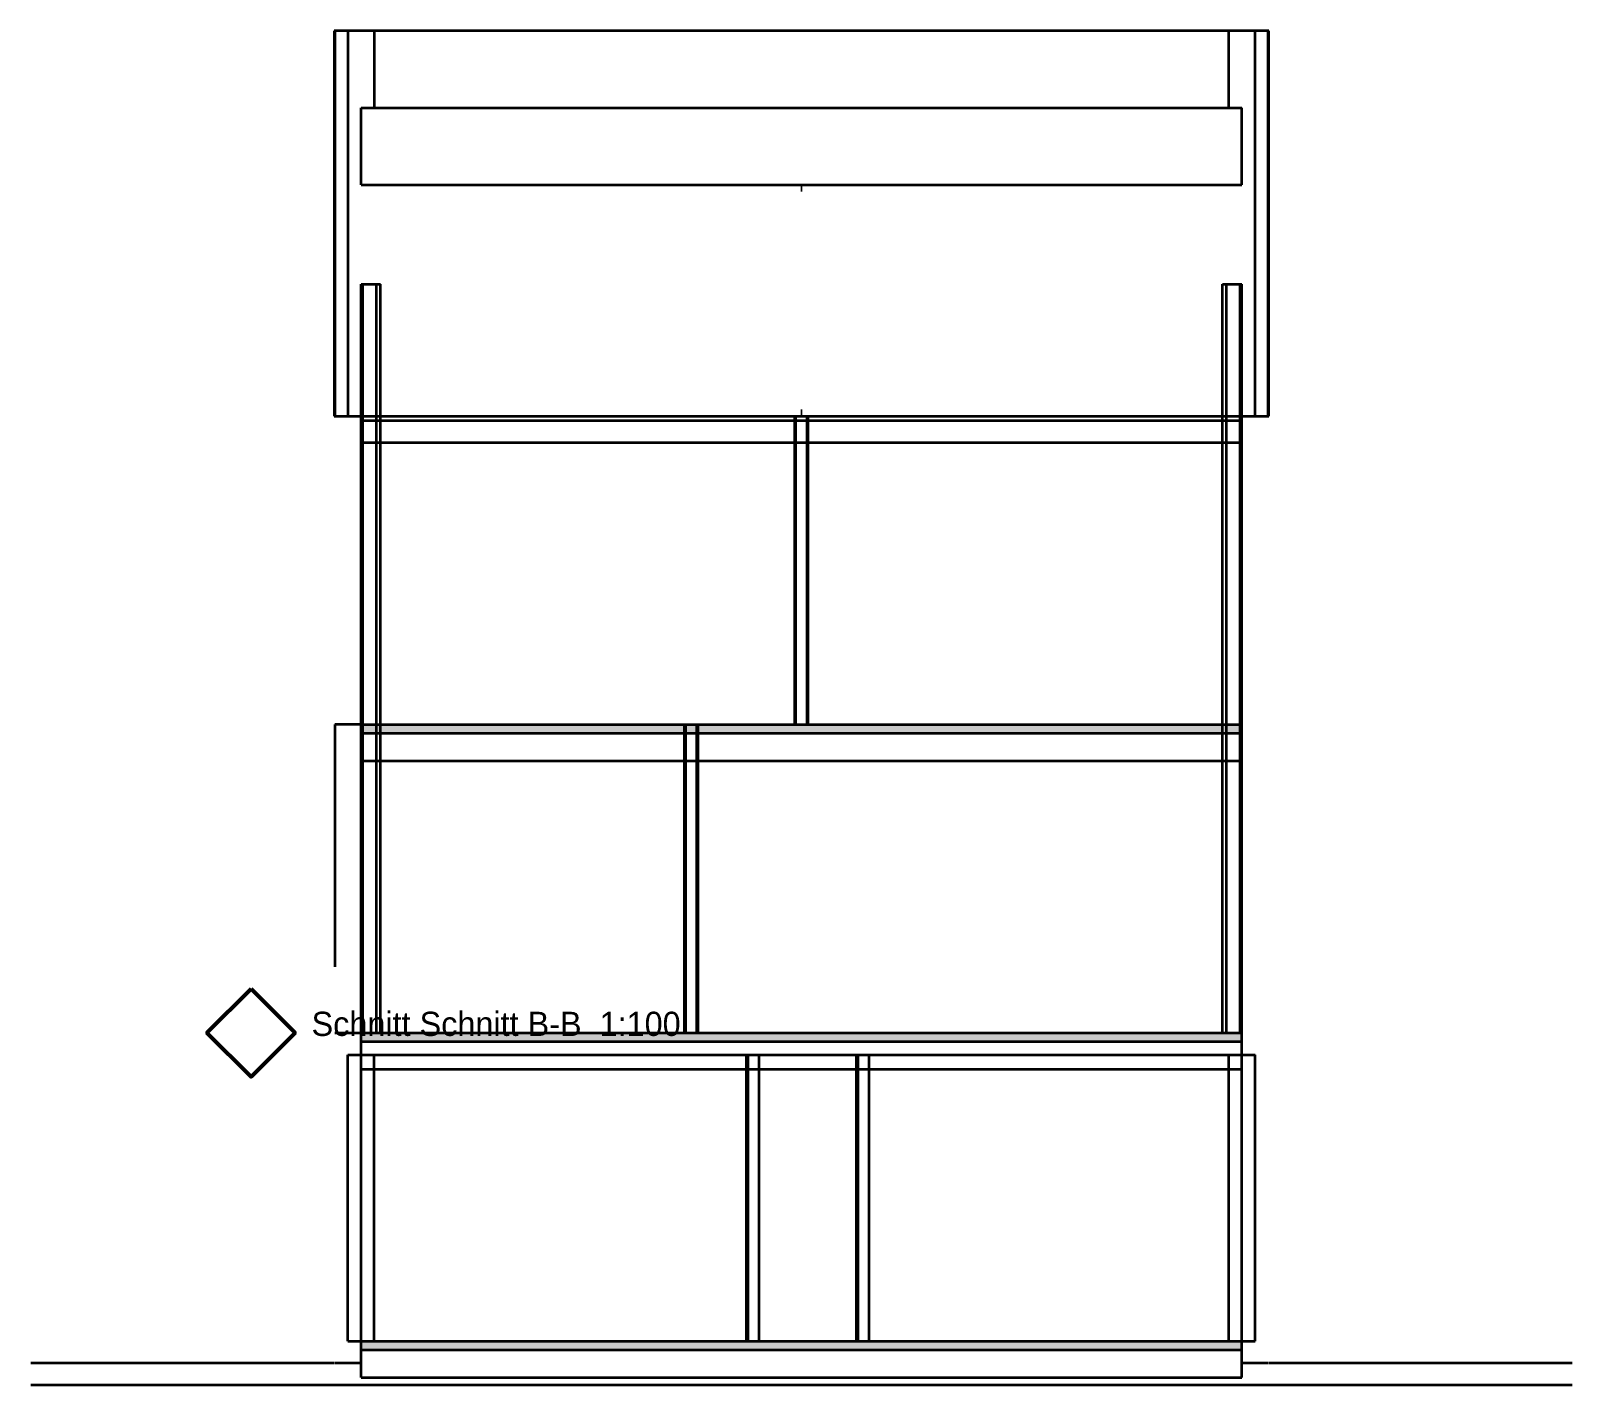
# Model space of a CAD drawing. Extents: x -3 to 49, y -3.2 to 41.2.
# Drawn here: x 34 to 48, y -3.2 to 9.1 of the extents above; entities that cross this region are included whole.
import ezdxf

# ---------------------------------------------------------------- set-up
doc = ezdxf.new("R2010")
doc.units = 0
doc.header["$MEASUREMENT"] = 0
for name, color, linetype in [('AEC_OPENING_SECTION', 7, 'Continuous'), ('AEC_SECTION_CUT', 7, 'Continuous'), ('AEC_SECTION_HATCH', 7, 'Continuous'), ('AEC_WALL_CONTOUR', 7, 'Continuous')]:
    doc.layers.add(name, color=color, linetype=linetype)

msp = doc.modelspace()

# ---------------------------------------------------------------- hatches: boundary and pattern name
at = {"layer": 'AEC_SECTION_HATCH', "lineweight": 18}
h = msp.add_hatch(dxfattribs=at)
h.set_pattern_fill('ANSI31', color=256, style=0)
h.set_pattern_definition([])
h.paths.add_polyline_path([(37, 7.7), (45, 7.7), (45, 8.4), (37, 8.4)])
h = msp.add_hatch(dxfattribs=at)
h.set_pattern_fill('ANSI31', color=256, style=0)
h.set_pattern_definition([])
h.paths.add_polyline_path([(37, 5.6), (37.015, 5.6), (37.015, 6.8), (37, 6.8)])
h = msp.add_hatch(dxfattribs=at)
h.set_pattern_fill('ANSI31', color=256, style=0)
h.set_pattern_definition([])
h.paths.add_polyline_path([(37, 5.6), (37.14, 5.6), (37.14, 6.8), (37, 6.8)])
at = {"layer": 'AEC_SECTION_HATCH', "lineweight": 18, "true_color": 0xff0000}
h = msp.add_hatch(dxfattribs=at)
h.set_pattern_fill('ANSI31', color=1, scale=0.02, style=0)
h.set_pattern_definition([])
h.paths.add_polyline_path([(37, 5.6), (37.175, 5.6), (37.175, 6.8), (37, 6.8)])
at = {"layer": 'AEC_SECTION_HATCH', "lineweight": 18, "true_color": 0x808080}
h = msp.add_hatch(dxfattribs=at)
h.set_pattern_fill('AR-SAND', color=8, scale=0.0005, style=0)
h.set_pattern_definition([])
h.paths.add_polyline_path([(37, 5.6), (37.015, 5.6), (37.015, 6.8), (37, 6.8)])
at = {"layer": 'AEC_SECTION_HATCH', "lineweight": 18, "true_color": 0xff0000}
h = msp.add_hatch(dxfattribs=at)
h.set_pattern_fill('ANSI31', color=1, scale=0.02, style=0)
h.set_pattern_definition([])
h.paths.add_polyline_path([(44.825, 5.6), (45, 5.6), (45, 6.8), (44.825, 6.8)])
at = {"layer": 'AEC_SECTION_HATCH', "lineweight": 18}
h = msp.add_hatch(dxfattribs=at)
h.set_pattern_fill('ANSI31', color=256, style=0)
h.set_pattern_definition([])
h.paths.add_polyline_path([(44.86, 5.6), (45, 5.6), (45, 6.8), (44.86, 6.8)])
h = msp.add_hatch(dxfattribs=at)
h.set_pattern_fill('ANSI31', color=256, style=0)
h.set_pattern_definition([])
h.paths.add_polyline_path([(44.985, 5.6), (45, 5.6), (45, 6.8), (44.985, 6.8)])
at = {"layer": 'AEC_SECTION_HATCH', "lineweight": 18, "true_color": 0x808080}
h = msp.add_hatch(dxfattribs=at)
h.set_pattern_fill('AR-SAND', color=8, scale=0.0005, style=0)
h.set_pattern_definition([])
h.paths.add_polyline_path([(44.985, 5.6), (45, 5.6), (45, 6.8), (44.985, 6.8)])
at = {"layer": 'AEC_SECTION_HATCH', "lineweight": 18}
h = msp.add_hatch(dxfattribs=at)
h.set_pattern_fill('ANSI31', color=256, style=0)
h.set_pattern_definition([])
h.paths.add_polyline_path([(37, 2.8), (37.015, 2.8), (37.015, 5.6), (37, 5.6)])
h = msp.add_hatch(dxfattribs=at)
h.set_pattern_fill('ANSI31', color=256, style=0)
h.set_pattern_definition([])
h.paths.add_polyline_path([(37, 2.8), (37.14, 2.8), (37.14, 5.6), (37, 5.6)])
at = {"layer": 'AEC_SECTION_HATCH', "lineweight": 18, "true_color": 0xff0000}
h = msp.add_hatch(dxfattribs=at)
h.set_pattern_fill('ANSI31', color=1, scale=0.02, style=0)
h.set_pattern_definition([])
h.paths.add_polyline_path([(37, 2.8), (37.175, 2.8), (37.175, 5.6), (37, 5.6)])
at = {"layer": 'AEC_SECTION_HATCH', "lineweight": 18, "true_color": 0x808080}
h = msp.add_hatch(dxfattribs=at)
h.set_pattern_fill('AR-SAND', color=8, scale=0.0005, style=0)
h.set_pattern_definition([])
h.paths.add_polyline_path([(37, 2.8), (37.015, 2.8), (37.015, 5.6), (37, 5.6)])
at = {"layer": 'AEC_SECTION_HATCH', "lineweight": 18, "true_color": 0xff0000}
h = msp.add_hatch(dxfattribs=at)
h.set_pattern_fill('ANSI31', color=1, scale=0.02, style=0)
h.set_pattern_definition([])
h.paths.add_polyline_path([(37, 2.8), (45, 2.8), (45, 5.6), (37, 5.6)])
at = {"layer": 'AEC_SECTION_HATCH', "lineweight": 18}
h = msp.add_hatch(dxfattribs=at)
h.set_pattern_fill('AR-CONC', color=256, style=0)
h.set_pattern_definition([])
h.paths.add_polyline_path([(37, 5.56), (45, 5.56), (45, 5.6), (37, 5.6)])
h = msp.add_hatch(dxfattribs=at)
h.set_pattern_fill('AR-CONC', color=256, style=0)
h.set_pattern_definition([])
h.paths.add_polyline_path([(37, 5.36), (45, 5.36), (45, 5.56), (37, 5.56)])
h = msp.add_hatch(dxfattribs=at)
h.set_pattern_fill('ANSI31', color=256, style=0)
h.set_pattern_definition([])
h.paths.add_polyline_path([(40.938, 2.8), (40.95, 2.8), (40.95, 5.6), (40.938, 5.6)])
h = msp.add_hatch(dxfattribs=at)
h.set_pattern_fill('ANSI31', color=256, style=0)
h.set_pattern_definition([])
h.paths.add_polyline_path([(40.938, 2.8), (40.95, 2.8), (40.95, 5.6), (40.938, 5.6)])
h = msp.add_hatch(dxfattribs=at)
h.set_pattern_fill('ANSI31', color=256, style=0)
h.set_pattern_definition([])
h.paths.add_polyline_path([(40.95, 2.8), (41.05, 2.8), (41.05, 5.6), (40.95, 5.6)])
h = msp.add_hatch(dxfattribs=at)
h.set_pattern_fill('ANSI31', color=256, style=0)
h.set_pattern_definition([])
h.paths.add_polyline_path([(40.95, 2.8), (41.05, 2.8), (41.05, 5.6), (40.95, 5.6)])
h = msp.add_hatch(dxfattribs=at)
h.set_pattern_fill('ANSI31', color=256, style=0)
h.set_pattern_definition([])
h.paths.add_polyline_path([(41.05, 2.8), (41.062, 2.8), (41.062, 5.6), (41.05, 5.6)])
h = msp.add_hatch(dxfattribs=at)
h.set_pattern_fill('ANSI31', color=256, style=0)
h.set_pattern_definition([])
h.paths.add_polyline_path([(41.05, 2.8), (41.062, 2.8), (41.062, 5.6), (41.05, 5.6)])
at = {"layer": 'AEC_SECTION_HATCH', "lineweight": 18, "true_color": 0xff0000}
h = msp.add_hatch(dxfattribs=at)
h.set_pattern_fill('ANSI31', color=1, scale=0.02, style=0)
h.set_pattern_definition([])
h.paths.add_polyline_path([(44.825, 2.8), (45, 2.8), (45, 5.6), (44.825, 5.6)])
at = {"layer": 'AEC_SECTION_HATCH', "lineweight": 18}
h = msp.add_hatch(dxfattribs=at)
h.set_pattern_fill('ANSI31', color=256, style=0)
h.set_pattern_definition([])
h.paths.add_polyline_path([(44.86, 2.8), (45, 2.8), (45, 5.6), (44.86, 5.6)])
h = msp.add_hatch(dxfattribs=at)
h.set_pattern_fill('ANSI31', color=256, style=0)
h.set_pattern_definition([])
h.paths.add_polyline_path([(44.985, 2.8), (45, 2.8), (45, 5.6), (44.985, 5.6)])
at = {"layer": 'AEC_SECTION_HATCH', "lineweight": 18, "true_color": 0x808080}
h = msp.add_hatch(dxfattribs=at)
h.set_pattern_fill('AR-SAND', color=8, scale=0.0005, style=0)
h.set_pattern_definition([])
h.paths.add_polyline_path([(44.985, 2.8), (45, 2.8), (45, 5.6), (44.985, 5.6)])
at = {"layer": 'AEC_SECTION_HATCH', "lineweight": 18}
h = msp.add_hatch(dxfattribs=at)
h.set_pattern_fill('ANSI31', color=256, style=0)
h.set_pattern_definition([])
h.paths.add_polyline_path([(37, 0), (37.015, 0), (37.015, 2.8), (37, 2.8)])
h = msp.add_hatch(dxfattribs=at)
h.set_pattern_fill('ANSI31', color=256, style=0)
h.set_pattern_definition([])
h.paths.add_polyline_path([(37, 0), (37.14, 0), (37.14, 2.8), (37, 2.8)])
at = {"layer": 'AEC_SECTION_HATCH', "lineweight": 18, "true_color": 0xff0000}
h = msp.add_hatch(dxfattribs=at)
h.set_pattern_fill('ANSI31', color=1, scale=0.02, style=0)
h.set_pattern_definition([])
h.paths.add_polyline_path([(37, 0), (37.175, 0), (37.175, 2.8), (37, 2.8)])
at = {"layer": 'AEC_SECTION_HATCH', "lineweight": 18, "true_color": 0x808080}
h = msp.add_hatch(dxfattribs=at)
h.set_pattern_fill('AR-SAND', color=8, scale=0.0005, style=0)
h.set_pattern_definition([])
h.paths.add_polyline_path([(37, 0), (37.015, 0), (37.015, 2.8), (37, 2.8)])
at = {"layer": 'AEC_SECTION_HATCH', "lineweight": 18, "true_color": 0xff0000}
h = msp.add_hatch(dxfattribs=at)
h.set_pattern_fill('ANSI31', color=1, scale=0.02, style=0)
h.set_pattern_definition([])
h.paths.add_polyline_path([(37, 0), (45, 0), (45, 2.8), (37, 2.8)])
at = {"layer": 'AEC_SECTION_HATCH', "lineweight": 18, "true_color": 0x808080}
for points in [[(37, 2.72), (45, 2.72), (45, 2.8), (37, 2.8)], [(37, -0.08), (45, -0.08), (45, 0), (37, 0)], [(37, -2.88), (45, -2.88), (45, -2.8), (37, -2.8)]]:
    msp.add_hatch(color=8, dxfattribs=at).paths.add_polyline_path(points)
at = {"layer": 'AEC_SECTION_HATCH', "lineweight": 18, "true_color": 0xff0000}
h = msp.add_hatch(dxfattribs=at)
h.set_pattern_fill('ANSI34', color=1, scale=0.02, style=0)
h.set_pattern_definition([])
h.paths.add_polyline_path([(37, 2.47), (45, 2.47), (45, 2.72), (37, 2.72)])
at = {"layer": 'AEC_SECTION_HATCH', "lineweight": 18}
h = msp.add_hatch(dxfattribs=at)
h.set_pattern_fill('ANSI31', color=256, style=0)
h.set_pattern_definition([])
h.paths.add_polyline_path([(39.938, 0), (39.95, 0), (39.95, 2.8), (39.938, 2.8)])
h = msp.add_hatch(dxfattribs=at)
h.set_pattern_fill('ANSI31', color=256, style=0)
h.set_pattern_definition([])
h.paths.add_polyline_path([(39.95, 0), (40.05, 0), (40.05, 2.8), (39.95, 2.8)])
h = msp.add_hatch(dxfattribs=at)
h.set_pattern_fill('ANSI31', color=256, style=0)
h.set_pattern_definition([])
h.paths.add_polyline_path([(40.05, 0), (40.062, 0), (40.062, 2.8), (40.05, 2.8)])
at = {"layer": 'AEC_SECTION_HATCH', "lineweight": 18, "true_color": 0xff0000}
h = msp.add_hatch(dxfattribs=at)
h.set_pattern_fill('ANSI31', color=1, scale=0.02, style=0)
h.set_pattern_definition([])
h.paths.add_polyline_path([(44.825, 0), (45, 0), (45, 2.8), (44.825, 2.8)])
at = {"layer": 'AEC_SECTION_HATCH', "lineweight": 18}
h = msp.add_hatch(dxfattribs=at)
h.set_pattern_fill('ANSI31', color=256, style=0)
h.set_pattern_definition([])
h.paths.add_polyline_path([(44.86, 0), (45, 0), (45, 2.8), (44.86, 2.8)])
h = msp.add_hatch(dxfattribs=at)
h.set_pattern_fill('ANSI31', color=256, style=0)
h.set_pattern_definition([])
h.paths.add_polyline_path([(44.985, 0), (45, 0), (45, 2.8), (44.985, 2.8)])
at = {"layer": 'AEC_SECTION_HATCH', "lineweight": 18, "true_color": 0x808080}
h = msp.add_hatch(dxfattribs=at)
h.set_pattern_fill('AR-SAND', color=8, scale=0.0005, style=0)
h.set_pattern_definition([])
h.paths.add_polyline_path([(44.985, 0), (45, 0), (45, 2.8), (44.985, 2.8)])
at = {"layer": 'AEC_SECTION_HATCH', "lineweight": 18}
h = msp.add_hatch(dxfattribs=at)
h.set_pattern_fill('ANSI37', color=256, scale=0.001, style=0)
h.set_pattern_definition([])
h.paths.add_polyline_path([(36.755, -3.05), (36.76, -3.05), (36.76, 0.6), (36.755, 0.6)])
h = msp.add_hatch(dxfattribs=at)
h.set_pattern_fill('ANSI37', color=256, scale=0.001, style=0)
h.set_pattern_definition([])
h.paths.add_polyline_path([(45.24, -3.05), (45.245, -3.05), (45.245, 0.6), (45.24, 0.6)])
at = {"layer": 'AEC_SECTION_HATCH', "lineweight": 18, "true_color": 0xff0000}
h = msp.add_hatch(dxfattribs=at)
h.set_pattern_fill('ANSI34', color=1, scale=0.02, style=0)
h.set_pattern_definition([])
h.paths.add_polyline_path([(37, -0.33), (45, -0.33), (45, -0.08), (37, -0.08)])
h = msp.add_hatch(dxfattribs=at)
h.set_pattern_fill('ANSI37', color=1, scale=0.001, style=0)
h.set_pattern_definition([])
h.paths.add_polyline_path([(36.88, -2.8), (37.12, -2.8), (37.12, -0.2), (36.88, -0.2)])
h = msp.add_hatch(dxfattribs=at)
h.set_pattern_fill('ANSI31', color=1, scale=0.02, style=0)
h.set_pattern_definition([])
h.paths.add_polyline_path([(37, -2.8), (45, -2.8), (45, -0.2), (37, -0.2)])
at = {"layer": 'AEC_SECTION_HATCH', "lineweight": 18, "true_color": 0x808080}
h = msp.add_hatch(dxfattribs=at)
h.set_pattern_fill('ANSI37', color=8, scale=0.001, style=0)
h.set_pattern_definition([])
h.paths.add_polyline_path([(37.12, -2.8), (37.13, -2.8), (37.13, -0.2), (37.12, -0.2)])
h = msp.add_hatch(dxfattribs=at)
h.set_pattern_fill('DOTS', color=8, scale=0.002, style=0)
h.set_pattern_definition([])
h.paths.add_polyline_path([(40.5, -2.8), (40.515, -2.8), (40.515, -0.2), (40.5, -0.2)])
at = {"layer": 'AEC_SECTION_HATCH', "lineweight": 18, "true_color": 0xff0000}
h = msp.add_hatch(dxfattribs=at)
h.set_pattern_fill('ANSI31', color=1, scale=0.02, style=0)
h.set_pattern_definition([])
h.paths.add_polyline_path([(40.5, -2.8), (40.615, -2.8), (40.615, -0.2), (40.5, -0.2)])
at = {"layer": 'AEC_SECTION_HATCH', "lineweight": 18, "true_color": 0x808080}
h = msp.add_hatch(dxfattribs=at)
h.set_pattern_fill('DOTS', color=8, scale=0.002, style=0)
h.set_pattern_definition([])
h.paths.add_polyline_path([(40.5, -2.8), (40.515, -2.8), (40.515, -0.2), (40.5, -0.2)])
h = msp.add_hatch(dxfattribs=at)
h.set_pattern_fill('DOTS', color=8, scale=0.002, style=0)
h.set_pattern_definition([])
h.paths.add_polyline_path([(41.5, -2.8), (41.515, -2.8), (41.515, -0.2), (41.5, -0.2)])
at = {"layer": 'AEC_SECTION_HATCH', "lineweight": 18, "true_color": 0xff0000}
h = msp.add_hatch(dxfattribs=at)
h.set_pattern_fill('ANSI31', color=1, scale=0.02, style=0)
h.set_pattern_definition([])
h.paths.add_polyline_path([(41.5, -2.8), (41.615, -2.8), (41.615, -0.2), (41.5, -0.2)])
at = {"layer": 'AEC_SECTION_HATCH', "lineweight": 18, "true_color": 0x808080}
h = msp.add_hatch(dxfattribs=at)
h.set_pattern_fill('DOTS', color=8, scale=0.002, style=0)
h.set_pattern_definition([])
h.paths.add_polyline_path([(41.5, -2.8), (41.515, -2.8), (41.515, -0.2), (41.5, -0.2)])
h = msp.add_hatch(dxfattribs=at)
h.set_pattern_fill('ANSI37', color=8, scale=0.001, style=0)
h.set_pattern_definition([])
h.paths.add_polyline_path([(44.87, -2.8), (44.88, -2.8), (44.88, -0.2), (44.87, -0.2)])
at = {"layer": 'AEC_SECTION_HATCH', "lineweight": 18, "true_color": 0xff0000}
h = msp.add_hatch(dxfattribs=at)
h.set_pattern_fill('ANSI37', color=1, scale=0.001, style=0)
h.set_pattern_definition([])
h.paths.add_polyline_path([(44.88, -2.8), (45.12, -2.8), (45.12, -0.2), (44.88, -0.2)])
h = msp.add_hatch(dxfattribs=at)
h.set_pattern_fill('ANSI34', color=1, scale=0.02, style=0)
h.set_pattern_definition([])
h.paths.add_polyline_path([(37, -3.13), (45, -3.13), (45, -2.88), (37, -2.88)])
at = {"layer": 'AEC_SECTION_HATCH', "lineweight": 18}
h = msp.add_hatch(dxfattribs=at)
h.set_pattern_fill('AR-CONC', color=256, style=0)
h.set_pattern_definition([])
h.paths.add_polyline_path([(36.755, -3.13), (34, -3.13), (34, -3), (36.755, -3)])
h = msp.add_hatch(dxfattribs=at)
h.set_pattern_fill('AR-CONC', color=256, style=0)
h.set_pattern_definition([])
h.paths.add_polyline_path([(36.76, -3.05), (36.76, -3.13), (36.755, -3.13), (36.755, -3.05)])
h = msp.add_hatch(dxfattribs=at)
h.set_pattern_fill('AR-CONC', color=256, style=0)
h.set_pattern_definition([])
h.paths.add_polyline_path([(36.88, -3.05), (36.76, -3.05), (36.76, -3), (36.88, -3)])
h = msp.add_hatch(dxfattribs=at)
h.set_pattern_fill('AR-CONC', color=256, style=0)
h.set_pattern_definition([])
h.paths.add_polyline_path([(36.76, -3.13), (36.76, -3.05), (36.88, -3.05), (36.88, -3.13)])
h = msp.add_hatch(dxfattribs=at)
h.set_pattern_fill('AR-CONC', color=256, style=0)
h.set_pattern_definition([])
h.paths.add_polyline_path([(37, -3.05), (36.88, -3.05), (36.88, -3), (37, -3)])
h = msp.add_hatch(dxfattribs=at)
h.set_pattern_fill('AR-CONC', color=256, style=0)
h.set_pattern_definition([])
h.paths.add_polyline_path([(36.88, -3.13), (36.88, -3.05), (37, -3.05), (37, -3.13)])
h = msp.add_hatch(dxfattribs=at)
h.set_pattern_fill('AR-CONC', color=256, style=0)
h.set_pattern_definition([])
h.paths.add_polyline_path([(45.12, -3.041), (45, -3.043), (45, -3), (45.12, -3)])
h = msp.add_hatch(dxfattribs=at)
h.set_pattern_fill('AR-CONC', color=256, style=0)
h.set_pattern_definition([])
h.paths.add_polyline_path([(45.12, -3.05), (45, -3.05), (45, -3.043), (45.12, -3.041)])
h = msp.add_hatch(dxfattribs=at)
h.set_pattern_fill('AR-CONC', color=256, style=0)
h.set_pattern_definition([])
h.paths.add_polyline_path([(45, -3.13), (45, -3.05), (45.12, -3.05), (45.12, -3.13)])
h = msp.add_hatch(dxfattribs=at)
h.set_pattern_fill('AR-CONC', color=256, style=0)
h.set_pattern_definition([])
h.paths.add_polyline_path([(45.24, -3.039), (45.12, -3.041), (45.12, -3), (45.24, -3)])
h = msp.add_hatch(dxfattribs=at)
h.set_pattern_fill('AR-CONC', color=256, style=0)
h.set_pattern_definition([])
h.paths.add_polyline_path([(45.24, -3.05), (45.12, -3.05), (45.12, -3.041), (45.24, -3.039)])
h = msp.add_hatch(dxfattribs=at)
h.set_pattern_fill('AR-CONC', color=256, style=0)
h.set_pattern_definition([])
h.paths.add_polyline_path([(45.12, -3.13), (45.12, -3.05), (45.24, -3.05), (45.24, -3.13)])
h = msp.add_hatch(dxfattribs=at)
h.set_pattern_fill('AR-CONC', color=256, style=0)
h.set_pattern_definition([])
h.paths.add_polyline_path([(45.24, -3.13), (45.24, -3.05), (45.245, -3.05), (45.245, -3.13)])
h = msp.add_hatch(dxfattribs=at)
h.set_pattern_fill('AR-CONC', color=256, style=0)
h.set_pattern_definition([])
h.paths.add_polyline_path([(45.245, -3.05), (45.245, -3.039), (48, -3), (48, -3.05)])
h = msp.add_hatch(dxfattribs=at)
h.set_pattern_fill('AR-CONC', color=256, style=0)
h.set_pattern_definition([])
h.paths.add_polyline_path([(45.245, -3.039), (45.245, -3), (48, -3)])
h = msp.add_hatch(dxfattribs=at)
h.set_pattern_fill('AR-CONC', color=256, style=0)
h.set_pattern_definition([])
h.paths.add_polyline_path([(45.245, -3.13), (45.245, -3.05), (48, -3.05), (48, -3.13)])
h = msp.add_hatch(dxfattribs=at)
h.set_pattern_fill('AR-CONC', color=256, style=0)
h.set_pattern_definition([])
h.paths.add_polyline_path([(36.755, -3.13), (36.755, -3.161), (34, -3.2), (34, -3.13)])
h = msp.add_hatch(dxfattribs=at)
h.set_pattern_fill('AR-CONC', color=256, style=0)
h.set_pattern_definition([])
h.paths.add_polyline_path([(36.755, -3.161), (36.755, -3.2), (34, -3.2)])
h = msp.add_hatch(dxfattribs=at)
h.set_pattern_fill('AR-CONC', color=256, style=0)
h.set_pattern_definition([])
h.paths.add_polyline_path([(36.76, -3.13), (36.76, -3.161), (36.755, -3.161), (36.755, -3.13)])
h = msp.add_hatch(dxfattribs=at)
h.set_pattern_fill('AR-CONC', color=256, style=0)
h.set_pattern_definition([])
h.paths.add_polyline_path([(36.755, -3.161), (36.76, -3.161), (36.76, -3.2), (36.755, -3.2)])
h = msp.add_hatch(dxfattribs=at)
h.set_pattern_fill('AR-CONC', color=256, style=0)
h.set_pattern_definition([])
h.paths.add_polyline_path([(36.76, -3.13), (36.88, -3.13), (36.88, -3.159), (36.76, -3.161)])
h = msp.add_hatch(dxfattribs=at)
h.set_pattern_fill('AR-CONC', color=256, style=0)
h.set_pattern_definition([])
h.paths.add_polyline_path([(36.76, -3.161), (36.88, -3.159), (36.88, -3.2), (36.76, -3.2)])
h = msp.add_hatch(dxfattribs=at)
h.set_pattern_fill('AR-CONC', color=256, style=0)
h.set_pattern_definition([])
h.paths.add_polyline_path([(36.88, -3.13), (37, -3.13), (37, -3.157), (36.88, -3.159)])
h = msp.add_hatch(dxfattribs=at)
h.set_pattern_fill('AR-CONC', color=256, style=0)
h.set_pattern_definition([])
h.paths.add_polyline_path([(36.88, -3.159), (37, -3.157), (37, -3.2), (36.88, -3.2)])
h = msp.add_hatch(dxfattribs=at)
h.set_pattern_fill('AR-CONC', color=256, style=0)
h.set_pattern_definition([])
h.paths.add_polyline_path([(37, -3.13), (37.015, -3.13), (37.015, -3.157), (37, -3.157)])
h = msp.add_hatch(dxfattribs=at)
h.set_pattern_fill('AR-CONC', color=256, style=0)
h.set_pattern_definition([])
h.paths.add_polyline_path([(37, -3.157), (37.015, -3.157), (37.015, -3.2), (37, -3.2)])
h = msp.add_hatch(dxfattribs=at)
h.set_pattern_fill('AR-CONC', color=256, style=0)
h.set_pattern_definition([])
h.paths.add_polyline_path([(37.015, -3.13), (37.12, -3.13), (37.12, -3.155), (37.015, -3.157)])
h = msp.add_hatch(dxfattribs=at)
h.set_pattern_fill('AR-CONC', color=256, style=0)
h.set_pattern_definition([])
h.paths.add_polyline_path([(37.015, -3.157), (37.12, -3.155), (37.12, -3.2), (37.015, -3.2)])
h = msp.add_hatch(dxfattribs=at)
h.set_pattern_fill('AR-CONC', color=256, style=0)
h.set_pattern_definition([])
h.paths.add_polyline_path([(37.12, -3.13), (37.13, -3.13), (37.13, -3.155), (37.12, -3.155)])
h = msp.add_hatch(dxfattribs=at)
h.set_pattern_fill('AR-CONC', color=256, style=0)
h.set_pattern_definition([])
h.paths.add_polyline_path([(37.12, -3.155), (37.13, -3.155), (37.13, -3.2), (37.12, -3.2)])
h = msp.add_hatch(dxfattribs=at)
h.set_pattern_fill('AR-CONC', color=256, style=0)
h.set_pattern_definition([])
h.paths.add_polyline_path([(37.13, -3.13), (37.14, -3.13), (37.14, -3.155), (37.13, -3.155)])
h = msp.add_hatch(dxfattribs=at)
h.set_pattern_fill('AR-CONC', color=256, style=0)
h.set_pattern_definition([])
h.paths.add_polyline_path([(37.13, -3.155), (37.14, -3.155), (37.14, -3.2), (37.13, -3.2)])
h = msp.add_hatch(dxfattribs=at)
h.set_pattern_fill('AR-CONC', color=256, style=0)
h.set_pattern_definition([])
h.paths.add_polyline_path([(37.14, -3.13), (37.175, -3.13), (37.175, -3.155), (37.14, -3.155)])
h = msp.add_hatch(dxfattribs=at)
h.set_pattern_fill('AR-CONC', color=256, style=0)
h.set_pattern_definition([])
h.paths.add_polyline_path([(37.14, -3.155), (37.175, -3.155), (37.175, -3.2), (37.14, -3.2)])
h = msp.add_hatch(dxfattribs=at)
h.set_pattern_fill('AR-CONC', color=256, style=0)
h.set_pattern_definition([])
h.paths.add_polyline_path([(37.175, -3.13), (38.05, -3.13), (38.05, -3.142), (37.175, -3.155)])
h = msp.add_hatch(dxfattribs=at)
h.set_pattern_fill('AR-CONC', color=256, style=0)
h.set_pattern_definition([])
h.paths.add_polyline_path([(37.175, -3.155), (38.05, -3.142), (38.05, -3.2), (37.175, -3.2)])
h = msp.add_hatch(dxfattribs=at)
h.set_pattern_fill('AR-CONC', color=256, style=0)
h.set_pattern_definition([])
h.paths.add_polyline_path([(38.05, -3.13), (38.4, -3.13), (38.4, -3.137), (38.05, -3.142)])
h = msp.add_hatch(dxfattribs=at)
h.set_pattern_fill('AR-CONC', color=256, style=0)
h.set_pattern_definition([])
h.paths.add_polyline_path([(38.05, -3.142), (38.4, -3.137), (38.4, -3.2), (38.05, -3.2)])
h = msp.add_hatch(dxfattribs=at)
h.set_pattern_fill('AR-CONC', color=256, style=0)
h.set_pattern_definition([])
h.paths.add_polyline_path([(38.4, -3.137), (38.9, -3.13), (38.95, -3.13), (38.95, -3.2), (38.4, -3.2)])
h = msp.add_hatch(dxfattribs=at)
h.set_pattern_fill('AR-CONC', color=256, style=0)
h.set_pattern_definition([])
h.paths.add_polyline_path([(38.4, -3.13), (38.9, -3.13), (38.4, -3.137)])
h = msp.add_hatch(dxfattribs=at)
h.set_pattern_fill('AR-CONC', color=256, style=0)
h.set_pattern_definition([])
h.paths.add_polyline_path([(38.95, -3.13), (39.6, -3.13), (39.6, -3.2), (38.95, -3.2)])
h = msp.add_hatch(dxfattribs=at)
h.set_pattern_fill('AR-CONC', color=256, style=0)
h.set_pattern_definition([])
h.paths.add_polyline_path([(39.6, -3.13), (39.938, -3.13), (39.938, -3.2), (39.6, -3.2)])
h = msp.add_hatch(dxfattribs=at)
h.set_pattern_fill('AR-CONC', color=256, style=0)
h.set_pattern_definition([])
h.paths.add_polyline_path([(39.938, -3.13), (39.95, -3.13), (39.95, -3.2), (39.938, -3.2)])
h = msp.add_hatch(dxfattribs=at)
h.set_pattern_fill('AR-CONC', color=256, style=0)
h.set_pattern_definition([])
h.paths.add_polyline_path([(39.95, -3.13), (40.05, -3.13), (40.05, -3.2), (39.95, -3.2)])
h = msp.add_hatch(dxfattribs=at)
h.set_pattern_fill('AR-CONC', color=256, style=0)
h.set_pattern_definition([])
h.paths.add_polyline_path([(40.05, -3.13), (40.062, -3.13), (40.062, -3.2), (40.05, -3.2)])
h = msp.add_hatch(dxfattribs=at)
h.set_pattern_fill('AR-CONC', color=256, style=0)
h.set_pattern_definition([])
h.paths.add_polyline_path([(40.062, -3.13), (40.4, -3.13), (40.4, -3.2), (40.062, -3.2)])
h = msp.add_hatch(dxfattribs=at)
h.set_pattern_fill('AR-CONC', color=256, style=0)
h.set_pattern_definition([])
h.paths.add_polyline_path([(40.4, -3.13), (40.5, -3.13), (40.5, -3.2), (40.4, -3.2)])
h = msp.add_hatch(dxfattribs=at)
h.set_pattern_fill('AR-CONC', color=256, style=0)
h.set_pattern_definition([])
h.paths.add_polyline_path([(40.5, -3.13), (40.515, -3.13), (40.515, -3.2), (40.5, -3.2)])
h = msp.add_hatch(dxfattribs=at)
h.set_pattern_fill('AR-CONC', color=256, style=0)
h.set_pattern_definition([])
h.paths.add_polyline_path([(40.515, -3.13), (40.615, -3.13), (40.615, -3.2), (40.515, -3.2)])
h = msp.add_hatch(dxfattribs=at)
h.set_pattern_fill('AR-CONC', color=256, style=0)
h.set_pattern_definition([])
h.paths.add_polyline_path([(40.615, -3.13), (40.938, -3.13), (40.938, -3.2), (40.615, -3.2)])
h = msp.add_hatch(dxfattribs=at)
h.set_pattern_fill('AR-CONC', color=256, style=0)
h.set_pattern_definition([])
h.paths.add_polyline_path([(40.938, -3.13), (40.95, -3.13), (40.95, -3.2), (40.938, -3.2)])
h = msp.add_hatch(dxfattribs=at)
h.set_pattern_fill('AR-CONC', color=256, style=0)
h.set_pattern_definition([])
h.paths.add_polyline_path([(40.95, -3.13), (41.05, -3.13), (41.05, -3.2), (40.95, -3.2)])
h = msp.add_hatch(dxfattribs=at)
h.set_pattern_fill('AR-CONC', color=256, style=0)
h.set_pattern_definition([])
h.paths.add_polyline_path([(41.05, -3.13), (41.062, -3.13), (41.062, -3.2), (41.05, -3.2)])
h = msp.add_hatch(dxfattribs=at)
h.set_pattern_fill('AR-CONC', color=256, style=0)
h.set_pattern_definition([])
h.paths.add_polyline_path([(41.062, -3.13), (41.5, -3.13), (41.5, -3.2), (41.062, -3.2)])
h = msp.add_hatch(dxfattribs=at)
h.set_pattern_fill('AR-CONC', color=256, style=0)
h.set_pattern_definition([])
h.paths.add_polyline_path([(41.5, -3.13), (41.515, -3.13), (41.515, -3.2), (41.5, -3.2)])
h = msp.add_hatch(dxfattribs=at)
h.set_pattern_fill('AR-CONC', color=256, style=0)
h.set_pattern_definition([])
h.paths.add_polyline_path([(41.515, -3.13), (41.6, -3.13), (41.6, -3.2), (41.515, -3.2)])
h = msp.add_hatch(dxfattribs=at)
h.set_pattern_fill('AR-CONC', color=256, style=0)
h.set_pattern_definition([])
h.paths.add_polyline_path([(41.6, -3.13), (41.615, -3.13), (41.615, -3.2), (41.6, -3.2)])
h = msp.add_hatch(dxfattribs=at)
h.set_pattern_fill('AR-CONC', color=256, style=0)
h.set_pattern_definition([])
h.paths.add_polyline_path([(41.615, -3.13), (42.05, -3.13), (42.05, -3.2), (41.615, -3.2)])
h = msp.add_hatch(dxfattribs=at)
h.set_pattern_fill('AR-CONC', color=256, style=0)
h.set_pattern_definition([])
h.paths.add_polyline_path([(42.05, -3.13), (42.4, -3.13), (42.4, -3.2), (42.05, -3.2)])
h = msp.add_hatch(dxfattribs=at)
h.set_pattern_fill('AR-CONC', color=256, style=0)
h.set_pattern_definition([])
h.paths.add_polyline_path([(42.4, -3.13), (42.95, -3.13), (42.95, -3.2), (42.4, -3.2)])
h = msp.add_hatch(dxfattribs=at)
h.set_pattern_fill('AR-CONC', color=256, style=0)
h.set_pattern_definition([])
h.paths.add_polyline_path([(42.95, -3.13), (43.6, -3.13), (43.6, -3.2), (42.95, -3.2)])
h = msp.add_hatch(dxfattribs=at)
h.set_pattern_fill('AR-CONC', color=256, style=0)
h.set_pattern_definition([])
h.paths.add_polyline_path([(43.6, -3.13), (44.825, -3.13), (44.825, -3.2), (43.6, -3.2)])
h = msp.add_hatch(dxfattribs=at)
h.set_pattern_fill('AR-CONC', color=256, style=0)
h.set_pattern_definition([])
h.paths.add_polyline_path([(44.825, -3.13), (44.86, -3.13), (44.86, -3.2), (44.825, -3.2)])
h = msp.add_hatch(dxfattribs=at)
h.set_pattern_fill('AR-CONC', color=256, style=0)
h.set_pattern_definition([])
h.paths.add_polyline_path([(44.86, -3.13), (44.87, -3.13), (44.87, -3.2), (44.86, -3.2)])
h = msp.add_hatch(dxfattribs=at)
h.set_pattern_fill('AR-CONC', color=256, style=0)
h.set_pattern_definition([])
h.paths.add_polyline_path([(44.87, -3.13), (44.88, -3.13), (44.88, -3.2), (44.87, -3.2)])
h = msp.add_hatch(dxfattribs=at)
h.set_pattern_fill('AR-CONC', color=256, style=0)
h.set_pattern_definition([])
h.paths.add_polyline_path([(44.88, -3.13), (44.985, -3.13), (44.985, -3.2), (44.88, -3.2)])
h = msp.add_hatch(dxfattribs=at)
h.set_pattern_fill('AR-CONC', color=256, style=0)
h.set_pattern_definition([])
h.paths.add_polyline_path([(44.985, -3.13), (45, -3.13), (45, -3.2), (44.985, -3.2)])
h = msp.add_hatch(dxfattribs=at)
h.set_pattern_fill('AR-CONC', color=256, style=0)
h.set_pattern_definition([])
h.paths.add_polyline_path([(45, -3.13), (45.12, -3.13), (45.12, -3.2), (45, -3.2)])
h = msp.add_hatch(dxfattribs=at)
h.set_pattern_fill('AR-CONC', color=256, style=0)
h.set_pattern_definition([])
h.paths.add_polyline_path([(45.12, -3.13), (45.24, -3.13), (45.24, -3.2), (45.12, -3.2)])
h = msp.add_hatch(dxfattribs=at)
h.set_pattern_fill('AR-CONC', color=256, style=0)
h.set_pattern_definition([])
h.paths.add_polyline_path([(45.24, -3.13), (45.245, -3.13), (45.245, -3.2), (45.24, -3.2)])
h = msp.add_hatch(dxfattribs=at)
h.set_pattern_fill('AR-CONC', color=256, style=0)
h.set_pattern_definition([])
h.paths.add_polyline_path([(45.245, -3.13), (48, -3.13), (48, -3.2), (45.245, -3.2)])

# ---------------------------------------------------------------- linework, layer by layer
at = {"layer": 'AEC_OPENING_SECTION', "lineweight": 18}
for points in [[(41, 7.64), (41, 7.64), (41, 7.7), (41, 7.7)], [(41, 5.6), (41, 5.6), (41, 5.66), (41, 5.66)]]:
    msp.add_lwpolyline(points, close=True, dxfattribs=at)
at = {"layer": 'AEC_SECTION_CUT', "lineweight": 35}
for p, q in [((37, 8.4), (45, 8.4)), ((37, 7.7), (37, 8.4)), ((45, 7.7), (45, 8.4)), ((37, 7.7), (45, 7.7)), ((37, 6.8), (37.015, 6.8)), ((37, 5.6), (37, 6.8)), ((37, 6.8), (37.14, 6.8)), ((37.015, 5.6), (37.015, 6.8)), ((37.14, 5.6), (37.14, 6.8)), ((44.86, 6.8), (45, 6.8)), ((44.86, 5.6), (44.86, 6.8)), ((44.985, 6.8), (45, 6.8)), ((44.985, 5.6), (44.985, 6.8)), ((45, 5.6), (45, 6.8)), ((37, 5.6), (37.015, 5.6)), ((37, 2.8), (37, 5.6)), ((37, 5.6), (37.14, 5.6)), ((37, 5.56), (37, 5.6)), ((37, 5.56), (45, 5.56)), ((37, 5.36), (37, 5.56)), ((37.015, 2.8), (37.015, 5.6)), ((37.14, 2.8), (37.14, 5.6)), ((40.938, 5.6), (40.95, 5.6)), ((40.938, 2.8), (40.938, 5.6)), ((40.95, 2.8), (40.95, 5.6)), ((40.95, 5.6), (41.05, 5.6)), ((41.05, 2.8), (41.05, 5.6)), ((41.05, 5.6), (41.062, 5.6)), ((41.062, 2.8), (41.062, 5.6)), ((44.86, 5.6), (45, 5.6)), ((44.86, 2.8), (44.86, 5.6)), ((44.985, 5.6), (45, 5.6)), ((44.985, 2.8), (44.985, 5.6)), ((45, 2.8), (45, 5.6)), ((45, 5.56), (45, 5.6)), ((45, 5.36), (45, 5.56)), ((37, 5.36), (45, 5.36)), ((37, 2.8), (37.015, 2.8)), ((37, 0), (37, 2.8)), ((37, 2.8), (37.14, 2.8)), ((37.015, 0), (37.015, 2.8)), ((37.14, 0), (37.14, 2.8)), ((39.938, 2.8), (39.95, 2.8)), ((39.938, 0), (39.938, 2.8)), ((39.95, 0), (39.95, 2.8)), ((39.95, 2.8), (40.05, 2.8)), ((40.05, 0), (40.05, 2.8)), ((40.05, 2.8), (40.062, 2.8)), ((40.062, 0), (40.062, 2.8)), ((40.938, 2.8), (40.95, 2.8)), ((40.95, 2.8), (41.05, 2.8)), ((41.05, 2.8), (41.062, 2.8)), ((44.86, 2.8), (45, 2.8)), ((44.86, 0), (44.86, 2.8)), ((44.985, 2.8), (45, 2.8)), ((44.985, 0), (44.985, 2.8)), ((45, 0), (45, 2.8)), ((37, 0), (37.015, 0)), ((37, 0), (37.14, 0)), ((39.938, 0), (39.95, 0)), ((39.95, 0), (40.05, 0)), ((40.05, 0), (40.062, 0)), ((44.86, 0), (45, 0)), ((44.985, 0), (45, 0)), ((36.755, -3), (34, -3)), ((37, -3), (36.76, -3)), ((45.24, -3), (45, -3)), ((48, -3), (45.245, -3)), ((48, -3.2), (34, -3.2))]:
    msp.add_line(p, q, dxfattribs=at)
at = {"layer": 'AEC_SECTION_CUT', "color": 2, "lineweight": 35, "true_color": 0xffff00}
for p, q in [((37, 6.8), (37.175, 6.8)), ((37.175, 5.6), (37.175, 6.8)), ((44.825, 6.8), (45, 6.8)), ((44.825, 5.6), (44.825, 6.8)), ((37, 5.6), (37.175, 5.6)), ((37, 5.6), (45, 5.6)), ((37.175, 2.8), (37.175, 5.6)), ((44.825, 5.6), (45, 5.6)), ((44.825, 2.8), (44.825, 5.6)), ((37, 2.8), (37.175, 2.8)), ((37, 2.8), (45, 2.8)), ((37.175, 0), (37.175, 2.8)), ((44.825, 2.8), (45, 2.8)), ((44.825, 0), (44.825, 2.8)), ((37, 0), (37.175, 0)), ((37, 0), (45, 0)), ((44.825, 0), (45, 0)), ((37, -0.2), (45, -0.2)), ((37, -2.8), (37, -0.2)), ((40.5, -0.2), (40.615, -0.2)), ((40.615, -2.8), (40.615, -0.2)), ((41.5, -0.2), (41.615, -0.2)), ((41.615, -2.8), (41.615, -0.2)), ((45, -2.8), (45, -0.2)), ((37, -2.8), (45, -2.8)), ((40.5, -2.8), (40.615, -2.8)), ((41.5, -2.8), (41.615, -2.8))]:
    msp.add_line(p, q, dxfattribs=at)
at = {"layer": 'AEC_SECTION_CUT', "color": 8, "lineweight": 35, "true_color": 0x808080}
for p, q in [((37, 2.72), (37, 2.8)), ((37, 2.72), (45, 2.72)), ((45, 2.72), (45, 2.8)), ((37, -0.08), (37, 0)), ((45, -0.08), (45, 0)), ((37, -0.08), (45, -0.08)), ((37, -2.88), (37, -2.8)), ((45, -2.88), (45, -2.8)), ((37, -2.88), (45, -2.88))]:
    msp.add_line(p, q, dxfattribs=at)
at = {"layer": 'AEC_SECTION_CUT', "color": 3, "lineweight": 35, "true_color": 0x00ff00}
for p, q in [((37, 2.47), (37, 2.72)), ((45, 2.47), (45, 2.72)), ((37, 2.47), (45, 2.47)), ((37, -0.33), (37, -0.08)), ((45, -0.33), (45, -0.08)), ((36.88, -0.2), (37.12, -0.2)), ((36.88, -2.8), (36.88, -0.2)), ((37.12, -2.8), (37.12, -0.2)), ((44.88, -0.2), (45.12, -0.2)), ((44.88, -2.8), (44.88, -0.2)), ((45.12, -2.8), (45.12, -0.2)), ((37, -0.33), (45, -0.33)), ((36.88, -2.8), (37.12, -2.8)), ((44.88, -2.8), (45.12, -2.8)), ((37, -3.13), (37, -2.88)), ((45, -3.13), (45, -2.88)), ((37, -3.13), (45, -3.13))]:
    msp.add_line(p, q, dxfattribs=at)
at = {"layer": 'AEC_SECTION_CUT', "color": 7, "lineweight": 35, "true_color": 0xffffff}
for p, q in [((40.5, -0.2), (40.515, -0.2)), ((40.5, -2.8), (40.5, -0.2)), ((40.515, -2.8), (40.515, -0.2)), ((41.5, -0.2), (41.515, -0.2)), ((41.5, -2.8), (41.5, -0.2)), ((41.515, -2.8), (41.515, -0.2)), ((40.5, -2.8), (40.515, -2.8)), ((41.5, -2.8), (41.515, -2.8))]:
    msp.add_line(p, q, dxfattribs=at)
at = {"layer": 'AEC_VIEW_CARRIER', "color": 4, "lineweight": 50}
msp.add_lwpolyline([(36, 0.4), (36.4, 0), (36, -0.4), (35.6, 0)], close=True, dxfattribs=at)
at = {"layer": 'AEC_WALL_CONTOUR', "lineweight": 35}
for p, q in [((36.76, 9.1), (36.755, 9.1)), ((36.755, 9.1), (36.755, 5.6)), ((36.88, 9.1), (36.76, 9.1)), ((36.76, 9.1), (36.76, 5.6)), ((37.12, 9.1), (36.88, 9.1)), ((36.88, 9.1), (36.88, 5.6)), ((44.88, 9.1), (37.12, 9.1)), ((37.12, 9.1), (37.12, 8.4)), ((44.88, 8.4), (44.88, 9.1)), ((45.12, 9.1), (44.88, 9.1)), ((45.12, 5.6), (45.12, 9.1)), ((45.24, 9.1), (45.12, 9.1)), ((45.24, 5.6), (45.24, 9.1)), ((45.245, 9.1), (45.24, 9.1)), ((45.245, 5.6), (45.245, 9.1)), ((36.755, 5.6), (36.76, 5.6)), ((36.76, 5.6), (36.88, 5.6)), ((36.88, 5.6), (37, 5.6)), ((45, 5.6), (45.12, 5.6)), ((45.12, 5.6), (45.24, 5.6)), ((45.24, 5.6), (45.245, 5.6)), ((37, 2.8), (36.76, 2.8)), ((36.76, 2.8), (36.76, 0.6)), ((36.76, 0), (37, 0))]:
    msp.add_line(p, q, dxfattribs=at)

# ---------------------------------------------------------------- texts
at = {"layer": 'AEC_VIEW_CARRIER', "color": 4, "insert": (36.55, 0.08), "char_height": 0.22, "width": 10, "attachment_point": 4}
msp.add_mtext('Schnitt Schnitt B-B  1:100', dxfattribs=at)

doc.saveas('drawing.dxf')
